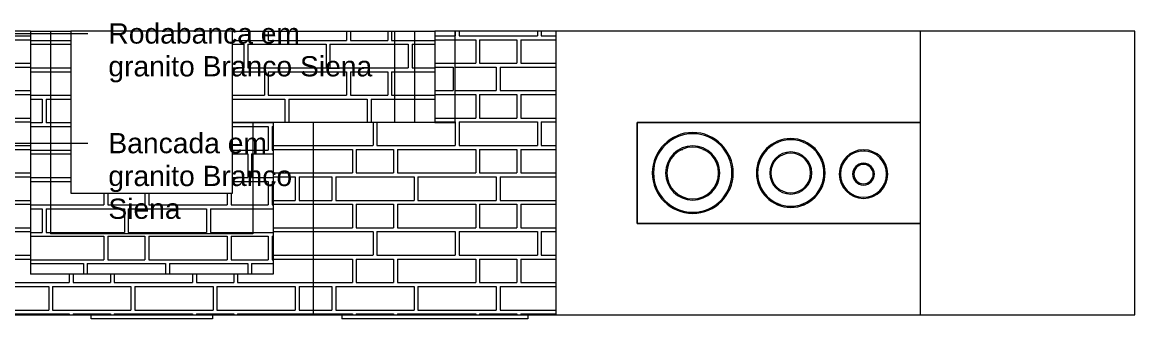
# Model space of a CAD drawing. Header units: millimetres. Extents: x 13463 to 25661, y -8446 to 5210.
# Drawn here: x 22911 to 25661, y -7955 to -7222 of the extents above; entities that cross this region are included whole.
import ezdxf

# ---------------------------------------------------------------- set-up
doc = ezdxf.new("R2010")
doc.units = ezdxf.units.MM
doc.layers.add('A-GENM', color=13, linetype='Continuous', lineweight=9)
doc.layers.add('G-ANNO-TEXT', color=231, linetype='Continuous', lineweight=9)
doc.styles.add('Arial', font='arial.ttf', dxfattribs={"height": 50})
pattern_1 = [(0, (19099.25, -7954.15), (0, -270.937), [193.675, -9.525]), (0, (19099.25, -8012.35), (0, -270.937), [193.675, -9.525]), (270, (19099.25, -7954.15), (-203.2, -1e-14), [58.21, -212.728]), (270, (19292.93, -7954.15), (-203.2, -1e-14), [58.21, -212.728]), (0, (19251.65, -8021.88), (0, -270.937), [193.675, -9.525, 92.075, -9.525]), (0, (19251.65, -8080.1), (0, -270.937), [193.675, -9.525, 92.075, -9.525]), (270, (19251.65, -8021.88), (-304.8, -2e-14), [58.21, -212.728]), (270, (19445.33, -8021.88), (-304.8, -2e-14), [58.21, -212.728]), (270, (19454.85, -8021.88), (-304.8, -2e-14), [58.21, -212.728]), (270, (19546.93, -8021.88), (-304.8, -2e-14), [58.21, -212.728]), (0, (19200.85, -8089.6), (0, -270.937), [193.675, -9.525]), (0, (19200.85, -8147.82), (0, -270.937), [193.675, -9.525]), (270, (19200.85, -8089.61), (-203.2, -1e-14), [58.21, -212.728]), (270, (19394.53, -8089.61), (-203.2, -1e-14), [58.21, -212.728]), (0, (19251.65, -8157.35), (0, -270.937), [193.675, -9.525, 92.075, -9.525]), (0, (19251.65, -8215.56), (0, -270.937), [193.675, -9.525, 92.075, -9.525]), (270, (19251.65, -8157.35), (-304.8, -2e-14), [58.21, -212.728]), (270, (19445.33, -8157.35), (-304.8, -2e-14), [58.21, -212.728]), (270, (19454.85, -8157.35), (-304.8, -2e-14), [58.21, -212.728]), (270, (19546.93, -8157.35), (-304.8, -2e-14), [58.21, -212.728])]
pattern_2 = [(0, (18499.25, -7954.15), (0, -270.937), [193.675, -9.525]), (0, (18499.25, -8012.35), (0, -270.937), [193.675, -9.525]), (270, (18499.25, -7954.15), (-203.2, -1e-14), [58.21, -212.728]), (270, (18692.93, -7954.15), (-203.2, -1e-14), [58.21, -212.728]), (0, (18651.65, -8021.88), (0, -270.937), [193.675, -9.525, 92.075, -9.525]), (0, (18651.65, -8080.1), (0, -270.937), [193.675, -9.525, 92.075, -9.525]), (270, (18651.65, -8021.88), (-304.8, -2e-14), [58.21, -212.728]), (270, (18845.33, -8021.88), (-304.8, -2e-14), [58.21, -212.728]), (270, (18854.85, -8021.88), (-304.8, -2e-14), [58.21, -212.728]), (270, (18946.93, -8021.88), (-304.8, -2e-14), [58.21, -212.728]), (0, (18600.85, -8089.6), (0, -270.937), [193.675, -9.525]), (0, (18600.85, -8147.82), (0, -270.937), [193.675, -9.525]), (270, (18600.85, -8089.61), (-203.2, -1e-14), [58.21, -212.728]), (270, (18794.53, -8089.61), (-203.2, -1e-14), [58.21, -212.728]), (0, (18651.65, -8157.35), (0, -270.937), [193.675, -9.525, 92.075, -9.525]), (0, (18651.65, -8215.56), (0, -270.937), [193.675, -9.525, 92.075, -9.525]), (270, (18651.65, -8157.35), (-304.8, -2e-14), [58.21, -212.728]), (270, (18845.33, -8157.35), (-304.8, -2e-14), [58.21, -212.728]), (270, (18854.85, -8157.35), (-304.8, -2e-14), [58.21, -212.728]), (270, (18946.93, -8157.35), (-304.8, -2e-14), [58.21, -212.728])]

# ---------------------------------------------------------------- blocks, each defined once
blk = doc.blocks.new('CRT_MGN_COZ_Fogão a lenha completo - CRT_MGN_COZ_Fogão a lenha completo-5005769-VISTA SUPERIOR BANCADA CHURRASQUEIRA')
at = {"layer": 'A-GENM'}
h = blk.add_hatch(dxfattribs=at)
h.set_pattern_fill('FP_83', color=256, style=0, pattern_type=2)
h.set_pattern_definition([(0, (16889.65, -7604.15), (0, -270.94), [193.675, -9.525]), (0, (16889.65, -7662.35), (0, -270.94), [193.675, -9.525]), (270, (16889.65, -7604.15), (-203.2, -1e-14), [58.21, -212.73]), (270, (17083.33, -7604.15), (-203.2, -1e-14), [58.21, -212.73]), (0, (17042.05, -7671.88), (0, -270.94), [193.675, -9.525, 92.075, -9.525]), (0, (17042.05, -7730.1), (0, -270.94), [193.675, -9.525, 92.075, -9.525]), (270, (17042.05, -7671.88), (-304.8, -2e-14), [58.21, -212.73]), (270, (17235.73, -7671.88), (-304.8, -2e-14), [58.21, -212.73]), (270, (17245.25, -7671.88), (-304.8, -2e-14), [58.21, -212.73]), (270, (17337.33, -7671.88), (-304.8, -2e-14), [58.21, -212.73]), (0, (16991.25, -7739.6), (0, -270.94), [193.675, -9.525]), (0, (16991.25, -7797.82), (0, -270.94), [193.675, -9.525]), (270, (16991.25, -7739.61), (-203.2, -1e-14), [58.21, -212.73]), (270, (17184.93, -7739.61), (-203.2, -1e-14), [58.21, -212.73]), (0, (17042.05, -7807.35), (0, -270.94), [193.675, -9.525, 92.075, -9.525]), (0, (17042.05, -7865.56), (0, -270.94), [193.675, -9.525, 92.075, -9.525]), (270, (17042.05, -7807.35), (-304.8, -2e-14), [58.21, -212.73]), (270, (17235.73, -7807.35), (-304.8, -2e-14), [58.21, -212.73]), (270, (17245.25, -7807.35), (-304.8, -2e-14), [58.21, -212.73]), (270, (17337.33, -7807.35), (-304.8, -2e-14), [58.21, -212.73])])
h.paths.add_polyline_path([(17289.7, -7944.6), (17289.7, -7469.6), (17189.7, -7469.6), (17189.7, -7844.6), (16589.7, -7844.6), (16589.7, -7244.6), (16489.7, -7244.6), (16489.7, -7944.6), (17189.7, -7944.6)])
h = blk.add_hatch(dxfattribs=at)
h.set_pattern_fill('FP_82', color=256, style=0, pattern_type=2)
h.set_pattern_definition(pattern_2)
h.paths.add_polyline_path([(17189.7, -7844.6), (17189.7, -7469.6), (17139.7, -7469.6), (17139.7, -7744.6), (16639.7, -7744.6), (16639.7, -7244.6), (16589.7, -7244.6), (16589.7, -7844.6), (17139.7, -7844.6)])
h = blk.add_hatch(dxfattribs=at)
h.set_pattern_fill('FP_82', color=256, style=0, pattern_type=2)
h.set_pattern_definition(pattern_2)
h.paths.add_polyline_path([(17139.7, -7744.6), (17139.7, -7469.6), (17089.7, -7469.6), (17089.7, -7644.6), (16689.7, -7644.6), (16689.7, -7244.6), (16639.7, -7244.6), (16639.7, -7744.6), (17089.7, -7744.6)])
h = blk.add_hatch(dxfattribs=at)
h.set_pattern_fill('FP_80', color=256, style=0, pattern_type=2)
h.set_pattern_definition(pattern_1)
h.paths.add_polyline_path([(17489.7, -7469.6), (17489.7, -7244.6), (17089.7, -7244.6), (17089.7, -7469.6), (17473.9, -7469.6)])
h = blk.add_hatch(dxfattribs=at)
h.set_pattern_fill('FP_84', color=256, style=0, pattern_type=2)
h.set_pattern_definition([(0, (17589.65, -7604.15), (0, -270.94), [193.675, -9.525]), (0, (17589.65, -7662.35), (0, -270.94), [193.675, -9.525]), (270, (17589.65, -7604.15), (-203.2, -1e-14), [58.21, -212.73]), (270, (17783.33, -7604.15), (-203.2, -1e-14), [58.21, -212.73]), (0, (17742.05, -7671.88), (0, -270.94), [193.675, -9.525, 92.075, -9.525]), (0, (17742.05, -7730.1), (0, -270.94), [193.675, -9.525, 92.075, -9.525]), (270, (17742.05, -7671.88), (-304.8, -2e-14), [58.21, -212.73]), (270, (17935.73, -7671.88), (-304.8, -2e-14), [58.21, -212.73]), (270, (17945.25, -7671.88), (-304.8, -2e-14), [58.21, -212.73]), (270, (18037.33, -7671.88), (-304.8, -2e-14), [58.21, -212.73]), (0, (17691.25, -7739.6), (0, -270.94), [193.675, -9.525]), (0, (17691.25, -7797.82), (0, -270.94), [193.675, -9.525]), (270, (17691.25, -7739.61), (-203.2, -1e-14), [58.21, -212.73]), (270, (17884.93, -7739.61), (-203.2, -1e-14), [58.21, -212.73]), (0, (17742.05, -7807.35), (0, -270.94), [193.675, -9.525, 92.075, -9.525]), (0, (17742.05, -7865.56), (0, -270.94), [193.675, -9.525, 92.075, -9.525]), (270, (17742.05, -7807.35), (-304.8, -2e-14), [58.21, -212.73]), (270, (17935.73, -7807.35), (-304.8, -2e-14), [58.21, -212.73]), (270, (17945.25, -7807.35), (-304.8, -2e-14), [58.21, -212.73]), (270, (18037.33, -7807.35), (-304.8, -2e-14), [58.21, -212.73])])
h.paths.add_polyline_path([(17889.7, -7944.6), (17889.7, -7244.6), (17639.7, -7244.6), (17639.7, -7469.6), (17289.7, -7469.6), (17289.7, -7944.6), (17768.7, -7944.6)])
h = blk.add_hatch(dxfattribs=at)
h.set_pattern_fill('FP_80', color=256, style=0, pattern_type=2)
h.set_pattern_definition(pattern_1)
h.paths.add_polyline_path([(17539.7, -7469.6), (17539.7, -7244.6), (17489.7, -7244.6), (17489.7, -7469.6)])
h = blk.add_hatch(dxfattribs=at)
h.set_pattern_fill('FP_80', color=256, style=0, pattern_type=2)
h.set_pattern_definition(pattern_1)
h.paths.add_polyline_path([(17589.7, -7469.6), (17589.7, -7244.6), (17539.7, -7244.6), (17539.7, -7469.6)])
h = blk.add_hatch(dxfattribs=at)
h.set_pattern_fill('FP_81', color=256, style=0, pattern_type=2)
h.set_pattern_definition([(0, (17889.65, -7604.15), (0, -270.94), [193.675, -9.525]), (0, (17889.65, -7662.35), (0, -270.94), [193.675, -9.525]), (270, (17889.65, -7604.15), (-203.2, -1e-14), [58.21, -212.73]), (270, (18083.33, -7604.15), (-203.2, -1e-14), [58.21, -212.73]), (0, (18042.05, -7671.88), (0, -270.94), [193.675, -9.525, 92.075, -9.525]), (0, (18042.05, -7730.1), (0, -270.94), [193.675, -9.525, 92.075, -9.525]), (270, (18042.05, -7671.88), (-304.8, -2e-14), [58.21, -212.73]), (270, (18235.73, -7671.88), (-304.8, -2e-14), [58.21, -212.73]), (270, (18245.25, -7671.88), (-304.8, -2e-14), [58.21, -212.73]), (270, (18337.33, -7671.88), (-304.8, -2e-14), [58.21, -212.73]), (0, (17991.25, -7739.6), (0, -270.94), [193.675, -9.525]), (0, (17991.25, -7797.82), (0, -270.94), [193.675, -9.525]), (270, (17991.25, -7739.61), (-203.2, -1e-14), [58.21, -212.73]), (270, (18184.93, -7739.61), (-203.2, -1e-14), [58.21, -212.73]), (0, (18042.05, -7807.35), (0, -270.94), [193.675, -9.525, 92.075, -9.525]), (0, (18042.05, -7865.56), (0, -270.94), [193.675, -9.525, 92.075, -9.525]), (270, (18042.05, -7807.35), (-304.8, -2e-14), [58.21, -212.73]), (270, (18235.73, -7807.35), (-304.8, -2e-14), [58.21, -212.73]), (270, (18245.25, -7807.35), (-304.8, -2e-14), [58.21, -212.73]), (270, (18337.33, -7807.35), (-304.8, -2e-14), [58.21, -212.73])])
h.paths.add_polyline_path([(17639.7, -7469.6), (17639.7, -7244.6), (17589.7, -7244.6), (17589.7, -7469.6)])
h = blk.add_hatch(dxfattribs=at)
h.set_pattern_fill('FP_85', color=256, style=0, pattern_type=2)
h.set_pattern_definition([(0, (18439.65, -7604.15), (0, -270.94), [193.68, -9.53]), (0, (18439.65, -7662.35), (0, -270.94), [193.675, -9.525]), (270, (18439.65, -7604.15), (-203.2, -1e-14), [58.21, -212.73]), (270, (18633.33, -7604.15), (-203.2, -1e-14), [58.21, -212.73]), (0, (18592.05, -7671.88), (0, -270.94), [193.675, -9.525, 92.075, -9.525]), (0, (18592.05, -7730.1), (0, -270.94), [193.675, -9.525, 92.075, -9.525]), (270, (18592.05, -7671.88), (-304.8, -2e-14), [58.21, -212.73]), (270, (18785.73, -7671.88), (-304.8, -2e-14), [58.21, -212.73]), (270, (18795.25, -7671.88), (-304.8, -2e-14), [58.21, -212.73]), (270, (18887.33, -7671.88), (-304.8, -2e-14), [58.21, -212.73]), (0, (18541.25, -7739.6), (0, -270.94), [193.675, -9.525]), (0, (18541.25, -7797.82), (0, -270.94), [193.675, -9.525]), (270, (18541.25, -7739.61), (-203.2, -1e-14), [58.21, -212.73]), (270, (18734.93, -7739.61), (-203.2, -1e-14), [58.21, -212.73]), (0, (18592.05, -7807.35), (0, -270.94), [193.675, -9.525, 92.075, -9.525]), (0, (18592.05, -7865.56), (0, -270.94), [193.675, -9.525, 92.075, -9.525]), (270, (18592.05, -7807.35), (-304.8, -2e-14), [58.21, -212.73]), (270, (18785.73, -7807.35), (-304.8, -2e-14), [58.21, -212.73]), (270, (18795.25, -7807.35), (-304.8, -2e-14), [58.21, -212.73]), (270, (18887.33, -7807.35), (-304.8, -2e-14), [58.21, -212.73])])
h.paths.add_polyline_path([(18227.1, -7694.6), (18253, -7691.2), (18277.1, -7681.2), (18297.9, -7665.3), (18314, -7643.9), (18323.8, -7619.7), (18327.1, -7594.6), (18323.7, -7568.7), (18313.7, -7544.6), (18297.9, -7523.9), (18277.1, -7508), (18252.2, -7497.9), (18227.1, -7494.6), (18201.3, -7498), (18177.1, -7508), (18156.4, -7523.9), (18140.5, -7544.6), (18130.4, -7569.5), (18127.1, -7594.6), (18130.5, -7620.5), (18140.5, -7644.6), (18156.4, -7665.3), (18177.1, -7681.2), (18202, -7691.3), (18215.7, -7693.1)])
h.paths.add_polyline_path([(18227.1, -7691.6), (18201.3, -7688), (18178.6, -7678.6), (18158.6, -7663.2), (18143.1, -7643.1), (18133.4, -7619.7), (18130.1, -7594.6), (18133.8, -7568.7), (18143.1, -7546.1), (18158.6, -7526), (18178.6, -7510.6), (18202, -7500.9), (18227.1, -7497.6), (18253, -7501.2), (18275.6, -7510.6), (18295.7, -7526), (18311.1, -7546.1), (18320.8, -7569.5), (18324.1, -7594.6), (18320.5, -7620.5), (18310.6, -7643.9), (18295.7, -7663.2), (18275.6, -7678.6), (18252.2, -7688.3), (18230.2, -7691.2)])
h.paths.add_polyline_path([(18469.3, -7679.6), (18491.3, -7676.7), (18511.8, -7668.2), (18529.4, -7654.7), (18542.9, -7637.1), (18551.4, -7616.6), (18554.3, -7594.6), (18551.4, -7572.6), (18542.9, -7552.1), (18529.4, -7534.5), (18511.8, -7521), (18491.3, -7512.5), (18469.3, -7509.6), (18447.3, -7512.5), (18426.8, -7521), (18409.2, -7534.5), (18395.7, -7552.1), (18387.2, -7572.6), (18384.3, -7594.6), (18387.2, -7616.6), (18395.7, -7637.1), (18409.2, -7654.7), (18426.8, -7668.2), (18447.3, -7676.7)])
h.paths.add_polyline_path([(18469.3, -7676.6), (18447.3, -7673.5), (18428.3, -7665.6), (18411.3, -7652.6), (18398.3, -7635.6), (18390.1, -7615.8), (18387.3, -7594.6), (18390.4, -7572.6), (18398.3, -7553.6), (18411.3, -7536.6), (18428.3, -7523.6), (18448.1, -7515.4), (18469.3, -7512.6), (18491.3, -7515.7), (18510.3, -7523.6), (18527.7, -7537.2), (18540.3, -7553.6), (18548.5, -7573.4), (18551.3, -7594.6), (18548.2, -7616.6), (18540.3, -7635.6), (18527.3, -7652.6), (18510.3, -7665.6), (18490.5, -7673.8), (18482.8, -7674.8)])
h.paths.add_polyline_path([(18227.1, -7661.6), (18244.5, -7659.3), (18260.6, -7652.6), (18274.5, -7642), (18285.2, -7628.1), (18291.9, -7612), (18294.1, -7594.6), (18291.9, -7577.3), (18285.2, -7561.1), (18274.5, -7547.2), (18260.6, -7536.6), (18244.5, -7529.9), (18227.1, -7527.6), (18209.8, -7529.9), (18192.9, -7537.2), (18179.8, -7547.2), (18169.1, -7561.1), (18162.4, -7577.3), (18160.1, -7594.6), (18162.4, -7612), (18169.1, -7628.1), (18179.8, -7642), (18193.6, -7652.6), (18210.9, -7659.5)])
h.paths.add_polyline_path([(18227.1, -7658.6), (18209.8, -7656.1), (18195.1, -7650), (18181.9, -7639.9), (18171.7, -7626.6), (18165.3, -7611.2), (18163.1, -7594.6), (18165.6, -7577.3), (18171.7, -7562.6), (18181.9, -7549.4), (18195.1, -7539.2), (18210.9, -7532.8), (18227.1, -7530.6), (18244.5, -7533.1), (18259.1, -7539.2), (18272.4, -7549.4), (18282.6, -7562.6), (18289, -7578.1), (18291.1, -7594.6), (18288.6, -7612), (18282.6, -7626.6), (18272.4, -7639.9), (18259.1, -7650), (18243.7, -7656.4)])
h.paths.add_polyline_path([(18649.2, -7657.4), (18664.7, -7655.3), (18679.2, -7649.3), (18691.6, -7639.8), (18701.1, -7627.4), (18707.1, -7612.9), (18709.2, -7597.4), (18707.1, -7581.9), (18701.1, -7567.4), (18691.6, -7555), (18679.2, -7545.4), (18664.7, -7539.4), (18649.2, -7537.4), (18633.7, -7539.4), (18619.2, -7545.4), (18606.8, -7555), (18597.2, -7567.4), (18591.2, -7581.9), (18589.2, -7597.4), (18591.2, -7612.9), (18597.2, -7627.4), (18606.8, -7639.8), (18619.2, -7649.3), (18633.7, -7655.3)])
h.paths.add_polyline_path([(18649.2, -7654.4), (18633.7, -7652.1), (18620.7, -7646.7), (18608.9, -7637.7), (18599.8, -7625.9), (18594.1, -7612.1), (18592.2, -7597.4), (18594.4, -7581.9), (18599.8, -7568.9), (18608.9, -7557.1), (18620.7, -7548), (18634.4, -7542.3), (18649.2, -7540.4), (18664.7, -7542.6), (18677.7, -7548), (18689.5, -7557.1), (18698.5, -7568.9), (18704.2, -7582.6), (18706.2, -7597.4), (18703.9, -7612.9), (18698.5, -7625.9), (18689.5, -7637.7), (18677.7, -7646.7), (18663.9, -7652.4), (18653.1, -7653.9)])
h.paths.add_polyline_path([(18469.3, -7646.6), (18482.8, -7644.8), (18495.3, -7639.7), (18506.1, -7631.4), (18514.3, -7620.6), (18519.5, -7608.1), (18521.3, -7594.6), (18519.5, -7581.2), (18514.3, -7568.6), (18505.7, -7557.6), (18495.3, -7549.6), (18482.8, -7544.4), (18469.3, -7542.6), (18455.9, -7544.4), (18443.3, -7549.6), (18432, -7558.5), (18424.3, -7568.6), (18419, -7581.9), (18417.3, -7594.6), (18419.1, -7608.1), (18424.3, -7620.6), (18432.5, -7631.4), (18443.3, -7639.7), (18455.9, -7644.8)])
h.paths.add_polyline_path([(18469.3, -7643.6), (18455.9, -7641.6), (18444.8, -7637.1), (18434.7, -7629.3), (18426.9, -7619.1), (18422, -7607.3), (18420.3, -7594.6), (18422.3, -7581.2), (18426.9, -7570.1), (18434.7, -7560), (18444.8, -7552.2), (18456.6, -7547.3), (18469.3, -7545.6), (18482.8, -7547.6), (18493.8, -7552.2), (18504, -7560), (18511.7, -7570.1), (18516.6, -7581.9), (18518.3, -7594.6), (18516.3, -7608.1), (18511.7, -7619.1), (18504, -7629.3), (18493.8, -7637.1), (18482, -7642)])
h.paths.add_polyline_path([(18649.2, -7624.4), (18656.2, -7623.5), (18662.7, -7620.8), (18668.3, -7616.5), (18672.6, -7610.9), (18675.3, -7604.4), (18676.2, -7597.4), (18675.3, -7590.4), (18672.6, -7583.9), (18668.3, -7578.3), (18662.7, -7574), (18656.2, -7571.3), (18649.2, -7570.4), (18642.2, -7571.3), (18635.4, -7574.2), (18630.1, -7578.3), (18625.8, -7583.9), (18623, -7591.2), (18622.2, -7597.4), (18623.1, -7604.4), (18626, -7611.1), (18630.1, -7616.5), (18635.7, -7620.8), (18642.2, -7623.5)])
h.paths.add_polyline_path([(18649.2, -7621.4), (18642.2, -7620.2), (18637.2, -7618.2), (18632.2, -7614.3), (18628.4, -7609.4), (18626, -7603.6), (18625.2, -7597.4), (18626.3, -7590.5), (18628.4, -7585.4), (18632.2, -7580.4), (18637.2, -7576.6), (18643, -7574.2), (18649.2, -7573.4), (18655.4, -7574.2), (18661.2, -7576.6), (18666.2, -7580.4), (18670, -7585.4), (18672.4, -7591.2), (18673.2, -7597.4), (18672.4, -7603.6), (18670, -7609.4), (18666.2, -7614.3), (18661.2, -7618.2), (18655.4, -7620.6), (18653.1, -7620.9)])
for p, q in [((16589.7, -7244.6), (16489.7, -7244.6)), ((16589.7, -7244.6), (16639.7, -7244.6)), ((16589.7, -7244.6), (16589.7, -7844.6)), ((16639.7, -7244.6), (16689.7, -7244.6)), ((16639.7, -7244.6), (16639.7, -7744.6)), ((17089.7, -7244.6), (16689.7, -7244.6)), ((16689.7, -7244.6), (16689.7, -7644.6)), ((17089.7, -7644.6), (17089.7, -7244.6)), ((17089.7, -7244.6), (17489.7, -7244.6)), ((17489.7, -7244.6), (17489.7, -7469.6)), ((17489.7, -7244.6), (17539.7, -7244.6)), ((17539.7, -7244.6), (17539.7, -7469.6)), ((17539.7, -7244.6), (17589.7, -7244.6)), ((17589.7, -7244.6), (17589.7, -7469.6)), ((17639.7, -7244.6), (17589.7, -7244.6)), ((17639.7, -7469.6), (17639.7, -7244.6)), ((17889.7, -7244.6), (17639.7, -7244.6)), ((17889.7, -7944.6), (17889.7, -7244.6)), ((18789.7, -7244.6), (17889.7, -7244.6)), ((18789.7, -7469.6), (18789.7, -7244.6)), ((19319.7, -7244.6), (18789.7, -7244.6)), ((19319.7, -7944.6), (19319.7, -7244.6)), ((17489.7, -7469.6), (17089.7, -7469.6)), ((17139.7, -7469.6), (17139.7, -7744.6)), ((17189.7, -7469.6), (17189.7, -7844.6)), ((17289.7, -7944.6), (17289.7, -7469.6)), ((17539.7, -7469.6), (17489.7, -7469.6)), ((17589.7, -7469.6), (17539.7, -7469.6)), ((17589.7, -7469.6), (17639.7, -7469.6)), ((18089.7, -7469.6), (18089.7, -7719.6)), ((18789.7, -7469.6), (18089.7, -7469.6)), ((18089.7, -7719.6), (18089.7, -7469.6)), ((18089.7, -7469.6), (18789.7, -7469.6)), ((18789.7, -7719.6), (18789.7, -7469.6)), ((16689.7, -7644.6), (17089.7, -7644.6)), ((18089.7, -7719.6), (18789.7, -7719.6)), ((18789.7, -7719.6), (18089.7, -7719.6)), ((18789.7, -7944.6), (18789.7, -7719.6)), ((17139.7, -7744.6), (16639.7, -7744.6)), ((17189.7, -7844.6), (16589.7, -7844.6)), ((16489.7, -7944.6), (17289.7, -7944.6)), ((16739.7, -7954.6), (16739.7, -7944.6)), ((17039.7, -7944.6), (17039.7, -7954.6)), ((17289.7, -7944.6), (17889.7, -7944.6)), ((17359.7, -7944.6), (17359.7, -7954.6)), ((17819.7, -7944.6), (17819.7, -7954.6)), ((17889.7, -7944.6), (18789.7, -7944.6)), ((18789.7, -7944.6), (19319.7, -7944.6)), ((17039.7, -7954.6), (16739.7, -7954.6)), ((17819.7, -7954.6), (17359.7, -7954.6))]:
    blk.add_line(p, q, dxfattribs=at)
for centre, radius, start, end in [((18227.1, -7594.6), 100, 360, 180), ((18227.1, -7594.6), 97, 360, 180), ((18227.1, -7594.6), 67, 0, 180), ((18227.1, -7594.6), 64, 0, 180), ((18469.3, -7594.6), 85, 360, 180), ((18469.3, -7594.6), 82, 360, 180), ((18469.3, -7594.6), 52, 0, 180), ((18469.3, -7594.6), 49, 0, 180), ((18649.2, -7597.4), 60, 360, 180), ((18649.2, -7597.4), 57, 360, 180), ((18649.2, -7597.4), 27, 360, 180), ((18649.2, -7597.4), 24, 360, 180), ((18227.1, -7594.6), 100, 180, 360), ((18227.1, -7594.6), 97, 180, 360), ((18227.1, -7594.6), 67, 180, 360), ((18227.1, -7594.6), 64, 180, 360), ((18469.3, -7594.6), 85, 180, 360), ((18469.3, -7594.6), 82, 180, 360), ((18469.3, -7594.6), 52, 180, 0), ((18469.3, -7594.6), 49, 180, 0), ((18649.2, -7597.4), 60, 180, 360), ((18649.2, -7597.4), 57, 180, 360), ((18649.2, -7597.4), 27, 180, 360), ((18649.2, -7597.4), 24, 180, 360)]:
    blk.add_arc(centre, radius, start, end, dxfattribs=at)

msp = doc.modelspace()

# ---------------------------------------------------------------- linework, layer by layer
at = {"layer": 'G-ANNO-TEXT', "color": 7}
for p, q in [((22815.956, -7249.957), (23072.929, -7249.957)), ((22659.628, -7520.834), (23072.929, -7520.834))]:
    msp.add_line(p, q, dxfattribs=at)

# ---------------------------------------------------------------- block references
at = {"layer": 'A-GENM'}
msp.add_blockref('CRT_MGN_COZ_Fogão a lenha completo - CRT_MGN_COZ_Fogão a lenha completo-5005769-VISTA SUPERIOR BANCADA CHURRASQUEIRA', (6341.195, 0), dxfattribs=at)

# ---------------------------------------------------------------- texts
at = {"layer": 'G-ANNO-TEXT', "color": 7, "char_height": 50, "attachment_point": 1, "style": 'Arial'}
for s, insert, width in [('Rodabanca em ', (23123.729, -7224.957), 611.28672), ('granito Branco Siena', (23123.729, -7305.986), 809.70437), ('Bancada em ', (23123.729, -7495.834), 511.07578), ('granito Branco ', (23123.729, -7576.863), 587.23609), ('Siena', (23123.729, -7657.891), 222.46828)]:
    msp.add_mtext(s, dxfattribs=dict(at, insert=insert, width=width))

doc.saveas('drawing.dxf')
